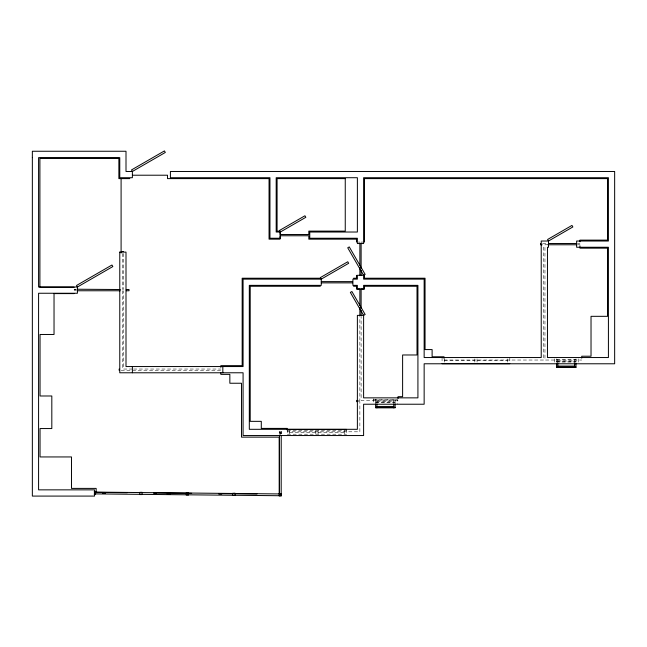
<?xml version="1.0" encoding="UTF-8"?>
<svg xmlns="http://www.w3.org/2000/svg" width="647" height="647" viewBox="0 0 647 647"><rect width="100%" height="100%" fill="white"/><g stroke="black" fill="none" stroke-linecap="round" stroke-linejoin="round"><path stroke-width="0.49" stroke-dasharray="3.23 2.43" d="M358.171 242.067L359.869 242.067M361.115 242.067L363.663 242.067M542.615 243.515L547.661 243.515M577.925 243.515L579.947 243.515M547.96 244.768L544.96 244.768L544.96 360.031L581.742 360.031M577.949 244.768L579.947 244.768L579.947 246.467M74.122 289.233L76.12 289.233M74.122 290.762L76.128 290.762M556.477 359.627L575.984 359.627M444.036 360.031L543.715 360.031L543.715 244.768M444.295 360.662L474.833 360.662M477.057 360.662L507.596 360.662M557.811 361.002L574.649 361.002M556.477 361.689L575.984 361.689M556.477 362.037L575.984 362.037M132.538 369.041L123.512 369.041L123.512 290.762M133.549 369.041L220.837 369.041M121.159 370.286L220.837 370.286M373.359 399.256L397.323 399.256L397.323 404.229M375.583 400.008L395.099 400.008M358.276 400.347L359.869 400.347L359.869 316.456M398.034 400.347L361.115 400.347L361.115 316.456M376.926 401.391L393.756 401.391M358.276 401.738L359.869 401.738L359.869 431.8L287.203 431.8M375.583 402.078L395.099 402.078M375.583 402.426L395.099 402.426M287.389 430.643L346.509 430.643M279.455 432.374L281.235 432.374L281.194 434.388M289.613 432.422L315.833 432.422M318.065 432.422L344.285 432.422M287.389 434.21L346.509 434.21M578.216 358.875L578.216 362.441M575.984 358.875L575.984 362.506M574.649 359.627L574.649 362.7M557.811 359.627L557.811 362.7M556.477 358.875L556.477 362.506M554.244 358.875L554.244 362.441M509.82 357.629L509.82 362.676M507.596 358.875L507.596 362.441M477.057 358.875L477.057 362.441M474.833 358.875L474.833 362.441M444.295 358.875L444.295 362.441M442.071 357.629L442.071 362.676M395.099 399.256L395.099 402.895M393.756 400.008L393.756 403.081M376.926 400.008L376.926 403.081M375.583 399.256L375.583 402.895M373.359 398.762L373.359 402.822M346.509 429.39L346.509 435.544M344.285 430.643L344.285 434.21M318.065 430.643L318.065 434.21M315.833 430.643L315.833 434.21M289.613 430.643L289.613 434.21M287.389 429.39L287.389 435.544M280.612 432.374L280.612 434.388M280.078 432.374L280.078 434.388M279.496 432.374L279.455 434.388M123.512 253.487L123.512 289.516M122.267 253.487L122.267 289.516M122.267 290.762L122.267 369.041M76.12 289.5L74.122 289.516L76.128 289.516M281.461 431.258L279.229 431.258L279.229 433.49L281.461 433.49L281.461 431.258"/><path stroke-width="0.97" d="M132.789 175.216L167.5 175.216L167.5 178.612L269.055 178.612L269.055 239.155L279.997 239.155L279.997 235.759L308.813 235.759L308.813 239.155L356.473 239.155L356.473 242.067M129.812 178.612L118.87 178.612L118.87 158.386L39.904 158.386L39.904 287.228L74.122 287.228M548.672 243.515L576.914 243.515M542.154 244.768L540.601 244.768L540.601 243.515M547.96 244.768L576.946 244.768M122.267 251.489L123.512 251.489M320.314 278.226L242.172 278.226L242.172 365.644L220.837 365.644L220.837 367.342M353.561 278.226L356.473 278.226L356.473 275.315M321.324 281.615L352.558 281.615M321.324 282.868L352.558 282.868M320.314 286.257L250.211 286.257L250.211 421.343L261.291 421.343L261.291 428.403L287.203 428.403L287.203 430.101M353.561 286.257L356.473 286.257L356.473 289.169L359.869 289.169L359.869 305.344M77.122 289.233L120.261 289.516M126.27 289.516L129.028 289.516L129.028 290.762L126.27 290.762M77.13 290.762L120.261 290.762M74.122 293.601L54.033 293.601L54.033 334.475L40.041 334.475L40.041 395.988L51.817 395.988L51.817 428.549L40.041 428.549L40.041 456.944L71.485 456.944L71.485 488.396L96.152 488.396L96.152 492.383L127.322 492.699M442.071 363.687L509.82 363.687M557.811 366.081L574.649 366.081M556.477 367.116L575.984 367.116M376.926 406.462L393.756 406.462M375.583 407.497L395.099 407.497M287.389 429.39L346.509 429.39M94.098 491.882L95.578 491.882L95.578 494.106L94.098 494.106M279.229 493.726L281.461 493.726L281.461 495.95L279.229 495.95L279.164 437.137L241.485 437.137L241.485 383.242L229.847 383.242L229.847 374.37L220.837 374.37L220.837 372.737M153.468 492.957L191.682 493.337M218.832 493.604L232.912 493.742M234.918 493.766L257.045 493.984M154.075 493.313L156.089 493.337M218.726 493.96L221.759 493.984M102.541 493.337L105.574 493.37M167.201 493.984L170.234 494.009M581.742 358.131L581.742 356.222L591.026 356.222L591.026 316.326L607.517 316.326L607.517 248.157L579.947 248.157L579.947 246.467M579.947 241.824L579.947 240.126L607.517 240.126L607.517 178.612L364.512 178.612L364.512 242.067M575.984 363.468L575.984 367.464L556.477 367.464L556.477 363.468M574.649 363.541L574.649 367.464M557.811 363.541L557.811 367.464M444.036 358.406L444.036 356.78L432.115 356.78L432.115 349.574L425.055 349.574L425.055 278.226L364.512 278.226L364.512 275.315M398.034 398.512L398.034 396.676L402.612 396.676L402.612 354.977L417.016 354.977L417.016 286.257L364.512 286.257L364.512 289.169L361.115 289.169L361.115 308.376M395.099 403.857L395.099 407.845L375.583 407.845L375.583 403.857M393.756 403.93L393.756 407.845M376.926 403.93L376.926 407.845M361.115 243.07L361.115 268.262M361.115 270.276L361.115 275.315M361.115 310.398L361.115 315.445M359.869 243.07L359.869 265.238M359.869 267.251L359.869 275.315M359.869 307.365L359.869 315.445M356.683 400.347L356.683 401.738M281.235 435.399L281.194 494.834L279.455 494.834L279.496 435.399M222.827 366.542L222.827 372.777M132.384 366.542L132.384 372.777M121.094 178.612L121.094 253.034M119.145 369.041L119.145 370.286M32.35 157.625L32.35 496.087L94.559 496.087L94.559 489.852L38.585 489.852L38.585 293.253L77.414 293.253L77.414 287.017L76.524 285.473L111.947 265.019L112.837 266.564L77.414 287.017L38.585 287.017L38.585 157.625L119.768 157.625L119.768 177.715L132.384 177.715L132.384 171.479L131.495 169.935L164.427 150.913L165.317 152.457L132.384 171.479L126.003 171.479L126.003 151.252L32.35 151.252L32.35 157.625M119.768 252.112L119.768 372.777L243.078 372.777L243.078 435.544L363.606 435.544L363.606 404.229L424.149 404.229L424.149 363.776L614.65 363.776L614.65 171.479L170.412 171.479L170.412 177.715L269.953 177.715L269.953 238.25L280.353 238.25L280.353 232.022L279.464 230.478L304.931 215.774L305.821 217.319L280.353 232.022L276.188 232.022L276.188 177.715L357.379 177.715L357.379 232.022L309.759 232.022L309.759 238.25L357.379 238.25L357.379 243.539L363.606 243.539L363.606 177.715L608.415 177.715L608.415 241.024L576.623 241.024L576.623 247.259L608.415 247.259L608.415 357.54L547.459 357.54L547.459 247.259L548.494 247.259L548.494 241.024L547.605 239.479L571.956 225.415L572.854 226.96L548.494 241.024L541.224 241.024L541.224 357.54L424.149 357.54L424.149 279.124L363.606 279.124L363.606 275.298L347.73 247.793L349.275 246.903L365.151 274.401L363.606 275.298L357.379 275.298L357.379 279.124L352.906 279.124L352.906 285.359L357.379 285.359L357.379 288.861L363.606 288.861L363.606 285.359L417.922 285.359L417.922 397.856L363.606 397.856L363.606 315.38L350.35 292.412L351.895 291.522L365.151 314.482L363.606 315.38L357.379 315.38L357.379 429.309L249.313 429.309L249.313 285.359L321.26 285.359L321.26 279.124L320.37 277.579L347.771 261.76L348.66 263.305L321.26 279.124L243.078 279.124L243.078 366.55L126.003 366.55L126.003 252.112L119.768 252.112M94.478 492.1L94.454 493.887L280.337 495.731L280.353 493.944L94.478 492.1M345.255 178.612L277.086 178.612L277.086 231.116L279.997 231.116L279.997 234.513L308.813 234.513L308.813 231.116L345.255 231.116L345.255 178.612M142.049 492.343L139.825 492.343L139.825 494.567L142.049 494.567L142.049 492.343M188.52 492.804L186.296 492.804L186.296 495.028L188.52 495.028L188.52 492.804M234.99 493.265L232.758 493.265L232.758 495.489L234.99 495.489L234.99 493.265"/></g></svg>
